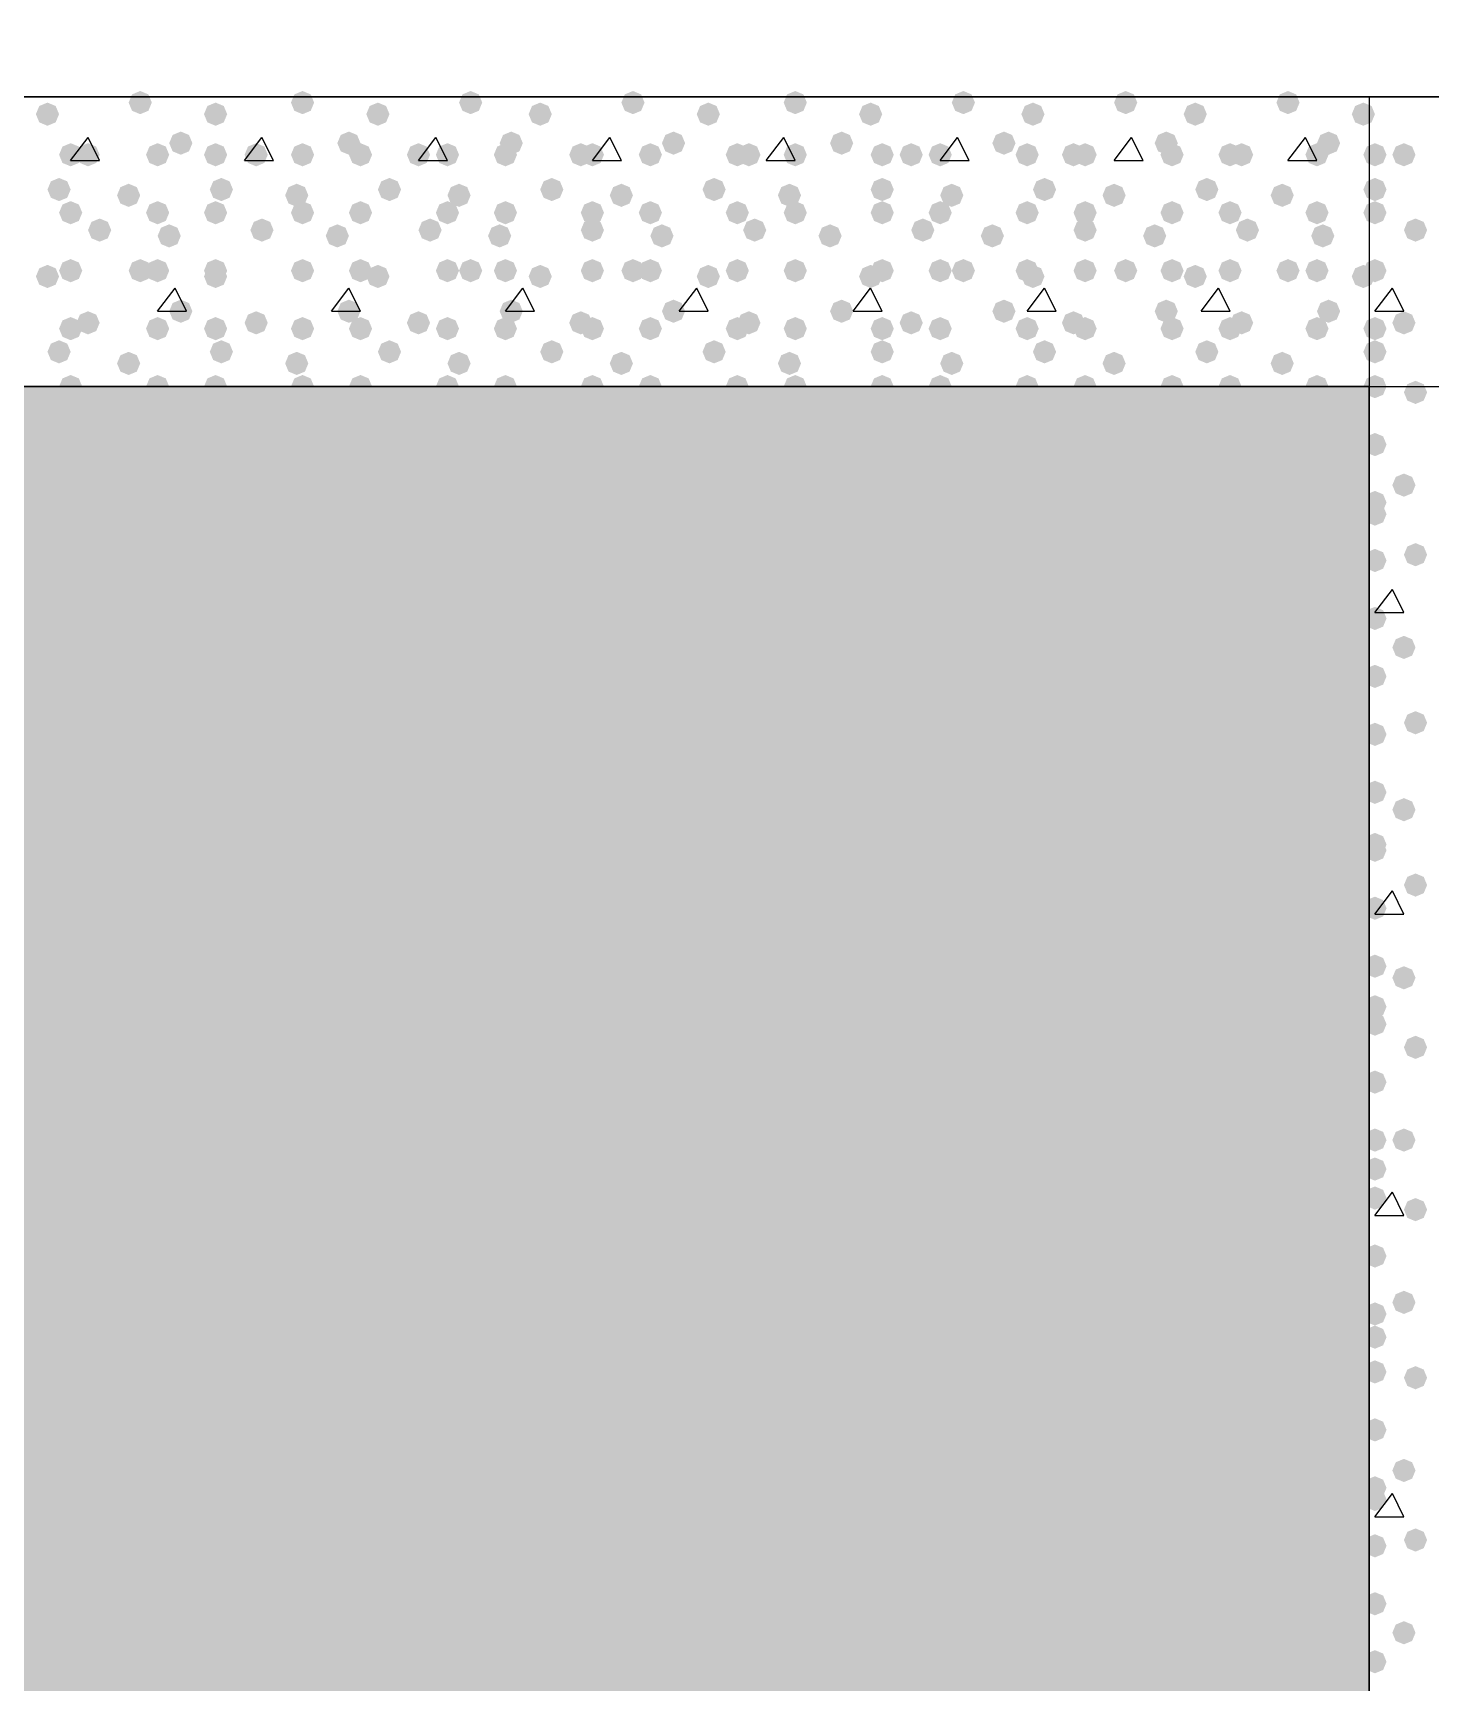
# Model space of a CAD drawing. Header units: millimetres. Extents: x 0 to 420, y 0 to 297.
# Drawn here: x 191.37 to 201.57, y 117.45 to 129.5 of the extents above; entities that cross this region are included whole.
import ezdxf

# ---------------------------------------------------------------- set-up
doc = ezdxf.new("R2010")
doc.units = ezdxf.units.MM
doc.layers.get('0').update_dxf_attribs({"linetype": 'CONTINUOUS'})

msp = doc.modelspace()

# ---------------------------------------------------------------- hatches: boundary and pattern name
at = {"true_color": 0x000008}
for points in [[(192.235667, 128.989667), (192.210796, 128.929871), (192.151, 128.905), (192.091204, 128.929871), (192.066333, 128.989667), (192.091204, 129.049462), (192.151, 129.074333), (192.210796, 129.049463)], [(193.421, 128.989667), (193.396129, 128.929871), (193.336333, 128.905), (193.276538, 128.929871), (193.251667, 128.989667), (193.276537, 129.049462), (193.336333, 129.074333), (193.396129, 129.049463)], [(194.648667, 128.989667), (194.623796, 128.929871), (194.564, 128.905), (194.504204, 128.929871), (194.479333, 128.989667), (194.504204, 129.049462), (194.564, 129.074333), (194.623796, 129.049463)], [(195.834, 128.989667), (195.809129, 128.929871), (195.749333, 128.905), (195.689538, 128.929871), (195.664667, 128.989667), (195.689537, 129.049462), (195.749333, 129.074333), (195.809129, 129.049463)], [(197.019333, 128.989667), (196.994463, 128.929871), (196.934667, 128.905), (196.874871, 128.929871), (196.85, 128.989667), (196.874871, 129.049462), (196.934667, 129.074333), (196.994462, 129.049463)], [(198.247, 128.989667), (198.222129, 128.929871), (198.162333, 128.905), (198.102537, 128.929871), (198.077667, 128.989667), (198.102537, 129.049462), (198.162333, 129.074333), (198.222129, 129.049463)], [(199.432333, 128.989667), (199.407462, 128.929871), (199.347667, 128.905), (199.287871, 128.929871), (199.263, 128.989667), (199.287871, 129.049462), (199.347667, 129.074333), (199.407462, 129.049463)], [(200.617667, 128.989667), (200.592796, 128.929871), (200.533, 128.905), (200.473204, 128.929871), (200.448333, 128.989667), (200.473204, 129.049462), (200.533, 129.074333), (200.592796, 129.049463)], [(191.558333, 128.905), (191.533462, 128.845204), (191.473667, 128.820333), (191.413871, 128.845204), (191.389, 128.905), (191.413871, 128.964796), (191.473667, 128.989667), (191.533462, 128.964796)], [(192.786, 128.905), (192.761129, 128.845204), (192.701333, 128.820333), (192.641538, 128.845204), (192.616667, 128.905), (192.641537, 128.964796), (192.701333, 128.989667), (192.761129, 128.964796)], [(193.971333, 128.905), (193.946463, 128.845204), (193.886667, 128.820333), (193.826871, 128.845204), (193.802, 128.905), (193.826871, 128.964796), (193.886667, 128.989667), (193.946462, 128.964796)], [(195.156667, 128.905), (195.131796, 128.845204), (195.072, 128.820333), (195.012204, 128.845204), (194.987333, 128.905), (195.012204, 128.964796), (195.072, 128.989667), (195.131796, 128.964796)], [(196.384333, 128.905), (196.359463, 128.845204), (196.299667, 128.820333), (196.239871, 128.845204), (196.215, 128.905), (196.239871, 128.964796), (196.299667, 128.989667), (196.359462, 128.964796)], [(197.569667, 128.905), (197.544796, 128.845204), (197.485, 128.820333), (197.425204, 128.845204), (197.400333, 128.905), (197.425204, 128.964796), (197.485, 128.989667), (197.544796, 128.964796)], [(198.755, 128.905), (198.730129, 128.845204), (198.670333, 128.820333), (198.610538, 128.845204), (198.585667, 128.905), (198.610537, 128.964796), (198.670333, 128.989667), (198.730129, 128.964796)], [(199.940333, 128.905), (199.915462, 128.845204), (199.855667, 128.820333), (199.795871, 128.845204), (199.771, 128.905), (199.795871, 128.964796), (199.855667, 128.989667), (199.915462, 128.964796)], [(201.168, 128.905), (201.143129, 128.845204), (201.083333, 128.820333), (201.023538, 128.845204), (200.998667, 128.905), (201.023537, 128.964796), (201.083333, 128.989667), (201.143129, 128.964796)], [(192.532, 128.693333), (192.507129, 128.633537), (192.447333, 128.608667), (192.387538, 128.633537), (192.362667, 128.693333), (192.387537, 128.753129), (192.447333, 128.778), (192.507129, 128.753129)], [(193.759667, 128.693333), (193.734796, 128.633537), (193.675, 128.608667), (193.615204, 128.633537), (193.590333, 128.693333), (193.615204, 128.753129), (193.675, 128.778), (193.734796, 128.753129)], [(194.945, 128.693333), (194.920129, 128.633537), (194.860333, 128.608667), (194.800538, 128.633537), (194.775667, 128.693333), (194.800537, 128.753129), (194.860333, 128.778), (194.920129, 128.753129)], [(196.130333, 128.693333), (196.105462, 128.633537), (196.045667, 128.608667), (195.985871, 128.633537), (195.961, 128.693333), (195.985871, 128.753129), (196.045667, 128.778), (196.105462, 128.753129)], [(197.358, 128.693333), (197.333129, 128.633537), (197.273333, 128.608667), (197.213538, 128.633537), (197.188667, 128.693333), (197.213537, 128.753129), (197.273333, 128.778), (197.333129, 128.753129)], [(198.543333, 128.693333), (198.518463, 128.633537), (198.458667, 128.608667), (198.398871, 128.633537), (198.374, 128.693333), (198.398871, 128.753129), (198.458667, 128.778), (198.518462, 128.753129)], [(199.728667, 128.693333), (199.703796, 128.633537), (199.644, 128.608667), (199.584204, 128.633537), (199.559333, 128.693333), (199.584204, 128.753129), (199.644, 128.778), (199.703796, 128.753129)], [(200.914, 128.693333), (200.889129, 128.633537), (200.829333, 128.608667), (200.769538, 128.633537), (200.744667, 128.693333), (200.769537, 128.753129), (200.829333, 128.778), (200.889129, 128.753129)], [(191.727667, 128.608667), (191.702796, 128.548871), (191.643, 128.524), (191.583204, 128.548871), (191.558333, 128.608667), (191.583204, 128.668462), (191.643, 128.693333), (191.702796, 128.668463)], [(191.854667, 128.608667), (191.829796, 128.548871), (191.77, 128.524), (191.710204, 128.548871), (191.685333, 128.608667), (191.710204, 128.668462), (191.77, 128.693333), (191.829796, 128.668463)], [(192.362667, 128.608667), (192.337796, 128.548871), (192.278, 128.524), (192.218204, 128.548871), (192.193333, 128.608667), (192.218204, 128.668462), (192.278, 128.693333), (192.337796, 128.668463)], [(192.786, 128.608667), (192.761129, 128.548871), (192.701333, 128.524), (192.641538, 128.548871), (192.616667, 128.608667), (192.641537, 128.668462), (192.701333, 128.693333), (192.761129, 128.668463)], [(193.082333, 128.608667), (193.057462, 128.548871), (192.997667, 128.524), (192.937871, 128.548871), (192.913, 128.608667), (192.937871, 128.668462), (192.997667, 128.693333), (193.057462, 128.668463)], [(193.421, 128.608667), (193.396129, 128.548871), (193.336333, 128.524), (193.276538, 128.548871), (193.251667, 128.608667), (193.276537, 128.668462), (193.336333, 128.693333), (193.396129, 128.668463)], [(193.844333, 128.608667), (193.819462, 128.548871), (193.759667, 128.524), (193.699871, 128.548871), (193.675, 128.608667), (193.699871, 128.668462), (193.759667, 128.693333), (193.819462, 128.668463)], [(194.267667, 128.608667), (194.242796, 128.548871), (194.183, 128.524), (194.123204, 128.548871), (194.098333, 128.608667), (194.123204, 128.668462), (194.183, 128.693333), (194.242796, 128.668463)], [(194.479333, 128.608667), (194.454463, 128.548871), (194.394667, 128.524), (194.334871, 128.548871), (194.31, 128.608667), (194.334871, 128.668462), (194.394667, 128.693333), (194.454462, 128.668463)], [(194.902667, 128.608667), (194.877796, 128.548871), (194.818, 128.524), (194.758204, 128.548871), (194.733333, 128.608667), (194.758204, 128.668462), (194.818, 128.693333), (194.877796, 128.668463)], [(195.453, 128.608667), (195.428129, 128.548871), (195.368333, 128.524), (195.308538, 128.548871), (195.283667, 128.608667), (195.308537, 128.668462), (195.368333, 128.693333), (195.428129, 128.668463)], [(195.537667, 128.608667), (195.512796, 128.548871), (195.453, 128.524), (195.393204, 128.548871), (195.368333, 128.608667), (195.393204, 128.668462), (195.453, 128.693333), (195.512796, 128.668463)], [(195.961, 128.608667), (195.936129, 128.548871), (195.876333, 128.524), (195.816538, 128.548871), (195.791667, 128.608667), (195.816537, 128.668462), (195.876333, 128.693333), (195.936129, 128.668463)], [(196.596, 128.608667), (196.571129, 128.548871), (196.511333, 128.524), (196.451538, 128.548871), (196.426667, 128.608667), (196.451537, 128.668462), (196.511333, 128.693333), (196.571129, 128.668463)], [(196.680667, 128.608667), (196.655796, 128.548871), (196.596, 128.524), (196.536204, 128.548871), (196.511333, 128.608667), (196.536204, 128.668462), (196.596, 128.693333), (196.655796, 128.668463)], [(197.019333, 128.608667), (196.994463, 128.548871), (196.934667, 128.524), (196.874871, 128.548871), (196.85, 128.608667), (196.874871, 128.668462), (196.934667, 128.693333), (196.994462, 128.668463)], [(197.654333, 128.608667), (197.629462, 128.548871), (197.569667, 128.524), (197.509871, 128.548871), (197.485, 128.608667), (197.509871, 128.668462), (197.569667, 128.693333), (197.629462, 128.668463)], [(197.866, 128.608667), (197.841129, 128.548871), (197.781333, 128.524), (197.721538, 128.548871), (197.696667, 128.608667), (197.721537, 128.668462), (197.781333, 128.693333), (197.841129, 128.668463)], [(198.077667, 128.608667), (198.052796, 128.548871), (197.993, 128.524), (197.933204, 128.548871), (197.908333, 128.608667), (197.933204, 128.668462), (197.993, 128.693333), (198.052796, 128.668463)], [(198.712667, 128.608667), (198.687796, 128.548871), (198.628, 128.524), (198.568204, 128.548871), (198.543333, 128.608667), (198.568204, 128.668462), (198.628, 128.693333), (198.687796, 128.668463)], [(199.051333, 128.608667), (199.026462, 128.548871), (198.966667, 128.524), (198.906871, 128.548871), (198.882, 128.608667), (198.906871, 128.668462), (198.966667, 128.693333), (199.026462, 128.668463)], [(199.136, 128.608667), (199.111129, 128.548871), (199.051333, 128.524), (198.991538, 128.548871), (198.966667, 128.608667), (198.991537, 128.668462), (199.051333, 128.693333), (199.111129, 128.668463)], [(199.771, 128.608667), (199.746129, 128.548871), (199.686333, 128.524), (199.626538, 128.548871), (199.601667, 128.608667), (199.626537, 128.668462), (199.686333, 128.693333), (199.746129, 128.668463)], [(200.194333, 128.608667), (200.169463, 128.548871), (200.109667, 128.524), (200.049871, 128.548871), (200.025, 128.608667), (200.049871, 128.668462), (200.109667, 128.693333), (200.169462, 128.668463)], [(200.279, 128.608667), (200.254129, 128.548871), (200.194333, 128.524), (200.134538, 128.548871), (200.109667, 128.608667), (200.134537, 128.668462), (200.194333, 128.693333), (200.254129, 128.668463)], [(200.829333, 128.608667), (200.804463, 128.548871), (200.744667, 128.524), (200.684871, 128.548871), (200.66, 128.608667), (200.684871, 128.668462), (200.744667, 128.693333), (200.804462, 128.668463)], [(191.643, 128.354667), (191.618129, 128.294871), (191.558333, 128.27), (191.498538, 128.294871), (191.473667, 128.354667), (191.498537, 128.414462), (191.558333, 128.439333), (191.618129, 128.414463)], [(192.151, 128.312333), (192.126129, 128.252537), (192.066333, 128.227667), (192.006538, 128.252537), (191.981667, 128.312333), (192.006537, 128.372129), (192.066333, 128.397), (192.126129, 128.372129)], [(192.828333, 128.354667), (192.803462, 128.294871), (192.743667, 128.27), (192.683871, 128.294871), (192.659, 128.354667), (192.683871, 128.414462), (192.743667, 128.439333), (192.803462, 128.414463)], [(193.378667, 128.312333), (193.353796, 128.252537), (193.294, 128.227667), (193.234204, 128.252537), (193.209333, 128.312333), (193.234204, 128.372129), (193.294, 128.397), (193.353796, 128.372129)], [(194.056, 128.354667), (194.031129, 128.294871), (193.971333, 128.27), (193.911538, 128.294871), (193.886667, 128.354667), (193.911537, 128.414462), (193.971333, 128.439333), (194.031129, 128.414463)], [(194.564, 128.312333), (194.539129, 128.252537), (194.479333, 128.227667), (194.419537, 128.252537), (194.394667, 128.312333), (194.419537, 128.372129), (194.479333, 128.397), (194.539129, 128.372129)], [(195.241333, 128.354667), (195.216462, 128.294871), (195.156667, 128.27), (195.096871, 128.294871), (195.072, 128.354667), (195.096871, 128.414462), (195.156667, 128.439333), (195.216462, 128.414463)], [(195.749333, 128.312333), (195.724463, 128.252537), (195.664667, 128.227667), (195.604871, 128.252537), (195.58, 128.312333), (195.604871, 128.372129), (195.664667, 128.397), (195.724462, 128.372129)], [(196.426667, 128.354667), (196.401796, 128.294871), (196.342, 128.27), (196.282204, 128.294871), (196.257333, 128.354667), (196.282204, 128.414462), (196.342, 128.439333), (196.401796, 128.414463)], [(196.977, 128.312333), (196.952129, 128.252537), (196.892333, 128.227667), (196.832538, 128.252537), (196.807667, 128.312333), (196.832537, 128.372129), (196.892333, 128.397), (196.952129, 128.372129)], [(197.654333, 128.354667), (197.629462, 128.294871), (197.569667, 128.27), (197.509871, 128.294871), (197.485, 128.354667), (197.509871, 128.414462), (197.569667, 128.439333), (197.629462, 128.414463)], [(198.162333, 128.312333), (198.137462, 128.252537), (198.077667, 128.227667), (198.017871, 128.252537), (197.993, 128.312333), (198.017871, 128.372129), (198.077667, 128.397), (198.137462, 128.372129)], [(198.839667, 128.354667), (198.814796, 128.294871), (198.755, 128.27), (198.695204, 128.294871), (198.670333, 128.354667), (198.695204, 128.414462), (198.755, 128.439333), (198.814796, 128.414463)], [(199.347667, 128.312333), (199.322796, 128.252537), (199.263, 128.227667), (199.203204, 128.252537), (199.178333, 128.312333), (199.203204, 128.372129), (199.263, 128.397), (199.322796, 128.372129)], [(200.025, 128.354667), (200.000129, 128.294871), (199.940333, 128.27), (199.880538, 128.294871), (199.855667, 128.354667), (199.880537, 128.414462), (199.940333, 128.439333), (200.000129, 128.414463)], [(200.575333, 128.312333), (200.550462, 128.252537), (200.490667, 128.227667), (200.430871, 128.252537), (200.406, 128.312333), (200.430871, 128.372129), (200.490667, 128.397), (200.550462, 128.372129)], [(191.727667, 128.185333), (191.702796, 128.125538), (191.643, 128.100667), (191.583204, 128.125538), (191.558333, 128.185333), (191.583204, 128.245129), (191.643, 128.27), (191.702796, 128.245129)], [(192.362667, 128.185333), (192.337796, 128.125538), (192.278, 128.100667), (192.218204, 128.125538), (192.193333, 128.185333), (192.218204, 128.245129), (192.278, 128.27), (192.337796, 128.245129)], [(192.786, 128.185333), (192.761129, 128.125538), (192.701333, 128.100667), (192.641538, 128.125538), (192.616667, 128.185333), (192.641537, 128.245129), (192.701333, 128.27), (192.761129, 128.245129)], [(193.421, 128.185333), (193.396129, 128.125538), (193.336333, 128.100667), (193.276538, 128.125538), (193.251667, 128.185333), (193.276537, 128.245129), (193.336333, 128.27), (193.396129, 128.245129)], [(193.844333, 128.185333), (193.819462, 128.125538), (193.759667, 128.100667), (193.699871, 128.125538), (193.675, 128.185333), (193.699871, 128.245129), (193.759667, 128.27), (193.819462, 128.245129)], [(194.479333, 128.185333), (194.454463, 128.125538), (194.394667, 128.100667), (194.334871, 128.125538), (194.31, 128.185333), (194.334871, 128.245129), (194.394667, 128.27), (194.454462, 128.245129)], [(194.902667, 128.185333), (194.877796, 128.125538), (194.818, 128.100667), (194.758204, 128.125538), (194.733333, 128.185333), (194.758204, 128.245129), (194.818, 128.27), (194.877796, 128.245129)], [(195.537667, 128.185333), (195.512796, 128.125538), (195.453, 128.100667), (195.393204, 128.125538), (195.368333, 128.185333), (195.393204, 128.245129), (195.453, 128.27), (195.512796, 128.245129)], [(195.961, 128.185333), (195.936129, 128.125538), (195.876333, 128.100667), (195.816538, 128.125538), (195.791667, 128.185333), (195.816537, 128.245129), (195.876333, 128.27), (195.936129, 128.245129)], [(196.596, 128.185333), (196.571129, 128.125538), (196.511333, 128.100667), (196.451538, 128.125538), (196.426667, 128.185333), (196.451537, 128.245129), (196.511333, 128.27), (196.571129, 128.245129)], [(197.019333, 128.185333), (196.994463, 128.125538), (196.934667, 128.100667), (196.874871, 128.125538), (196.85, 128.185333), (196.874871, 128.245129), (196.934667, 128.27), (196.994462, 128.245129)], [(197.654333, 128.185333), (197.629462, 128.125538), (197.569667, 128.100667), (197.509871, 128.125538), (197.485, 128.185333), (197.509871, 128.245129), (197.569667, 128.27), (197.629462, 128.245129)], [(198.077667, 128.185333), (198.052796, 128.125538), (197.993, 128.100667), (197.933204, 128.125538), (197.908333, 128.185333), (197.933204, 128.245129), (197.993, 128.27), (198.052796, 128.245129)], [(198.712667, 128.185333), (198.687796, 128.125538), (198.628, 128.100667), (198.568204, 128.125538), (198.543333, 128.185333), (198.568204, 128.245129), (198.628, 128.27), (198.687796, 128.245129)], [(199.136, 128.185333), (199.111129, 128.125538), (199.051333, 128.100667), (198.991538, 128.125538), (198.966667, 128.185333), (198.991537, 128.245129), (199.051333, 128.27), (199.111129, 128.245129)], [(199.771, 128.185333), (199.746129, 128.125538), (199.686333, 128.100667), (199.626538, 128.125538), (199.601667, 128.185333), (199.626537, 128.245129), (199.686333, 128.27), (199.746129, 128.245129)], [(200.194333, 128.185333), (200.169463, 128.125538), (200.109667, 128.100667), (200.049871, 128.125538), (200.025, 128.185333), (200.049871, 128.245129), (200.109667, 128.27), (200.169462, 128.245129)], [(200.829333, 128.185333), (200.804463, 128.125538), (200.744667, 128.100667), (200.684871, 128.125538), (200.66, 128.185333), (200.684871, 128.245129), (200.744667, 128.27), (200.804462, 128.245129)], [(191.939333, 128.058333), (191.914463, 127.998538), (191.854667, 127.973667), (191.794871, 127.998538), (191.77, 128.058333), (191.794871, 128.118129), (191.854667, 128.143), (191.914462, 128.118129)], [(192.447333, 128.016), (192.422462, 127.956204), (192.362667, 127.931333), (192.302871, 127.956204), (192.278, 128.016), (192.302871, 128.075796), (192.362667, 128.100667), (192.422462, 128.075796)], [(193.124667, 128.058333), (193.099796, 127.998538), (193.04, 127.973667), (192.980204, 127.998538), (192.955333, 128.058333), (192.980204, 128.118129), (193.04, 128.143), (193.099796, 128.118129)], [(193.675, 128.016), (193.650129, 127.956204), (193.590333, 127.931333), (193.530538, 127.956204), (193.505667, 128.016), (193.530537, 128.075796), (193.590333, 128.100667), (193.650129, 128.075796)], [(194.352333, 128.058333), (194.327462, 127.998538), (194.267667, 127.973667), (194.207871, 127.998538), (194.183, 128.058333), (194.207871, 128.118129), (194.267667, 128.143), (194.327462, 128.118129)], [(194.860333, 128.016), (194.835462, 127.956204), (194.775667, 127.931333), (194.715871, 127.956204), (194.691, 128.016), (194.715871, 128.075796), (194.775667, 128.100667), (194.835462, 128.075796)], [(195.537667, 128.058333), (195.512796, 127.998538), (195.453, 127.973667), (195.393204, 127.998538), (195.368333, 128.058333), (195.393204, 128.118129), (195.453, 128.143), (195.512796, 128.118129)], [(196.045667, 128.016), (196.020796, 127.956204), (195.961, 127.931333), (195.901204, 127.956204), (195.876333, 128.016), (195.901204, 128.075796), (195.961, 128.100667), (196.020796, 128.075796)], [(196.723, 128.058333), (196.698129, 127.998538), (196.638333, 127.973667), (196.578537, 127.998538), (196.553667, 128.058333), (196.578537, 128.118129), (196.638333, 128.143), (196.698129, 128.118129)], [(197.273333, 128.016), (197.248462, 127.956204), (197.188667, 127.931333), (197.128871, 127.956204), (197.104, 128.016), (197.128871, 128.075796), (197.188667, 128.100667), (197.248462, 128.075796)], [(197.950667, 128.058333), (197.925796, 127.998538), (197.866, 127.973667), (197.806204, 127.998538), (197.781333, 128.058333), (197.806204, 128.118129), (197.866, 128.143), (197.925796, 128.118129)], [(198.458667, 128.016), (198.433796, 127.956204), (198.374, 127.931333), (198.314204, 127.956204), (198.289333, 128.016), (198.314204, 128.075796), (198.374, 128.100667), (198.433796, 128.075796)], [(199.136, 128.058333), (199.111129, 127.998538), (199.051333, 127.973667), (198.991538, 127.998538), (198.966667, 128.058333), (198.991537, 128.118129), (199.051333, 128.143), (199.111129, 128.118129)], [(199.644, 128.016), (199.619129, 127.956204), (199.559333, 127.931333), (199.499538, 127.956204), (199.474667, 128.016), (199.499537, 128.075796), (199.559333, 128.100667), (199.619129, 128.075796)], [(200.321333, 128.058333), (200.296462, 127.998538), (200.236667, 127.973667), (200.176871, 127.998538), (200.152, 128.058333), (200.176871, 128.118129), (200.236667, 128.143), (200.296462, 128.118129)], [(200.871667, 128.016), (200.846796, 127.956204), (200.787, 127.931333), (200.727204, 127.956204), (200.702333, 128.016), (200.727204, 128.075796), (200.787, 128.100667), (200.846796, 128.075796)], [(191.558333, 127.719667), (191.533462, 127.659871), (191.473667, 127.635), (191.413871, 127.659871), (191.389, 127.719667), (191.413871, 127.779462), (191.473667, 127.804333), (191.533462, 127.779463)], [(191.727667, 127.762), (191.702796, 127.702204), (191.643, 127.677333), (191.583204, 127.702204), (191.558333, 127.762), (191.583204, 127.821796), (191.643, 127.846667), (191.702796, 127.821796)], [(192.235667, 127.762), (192.210796, 127.702204), (192.151, 127.677333), (192.091204, 127.702204), (192.066333, 127.762), (192.091204, 127.821796), (192.151, 127.846667), (192.210796, 127.821796)], [(192.362667, 127.762), (192.337796, 127.702204), (192.278, 127.677333), (192.218204, 127.702204), (192.193333, 127.762), (192.218204, 127.821796), (192.278, 127.846667), (192.337796, 127.821796)], [(192.786, 127.762), (192.761129, 127.702204), (192.701333, 127.677333), (192.641538, 127.702204), (192.616667, 127.762), (192.641537, 127.821796), (192.701333, 127.846667), (192.761129, 127.821796)], [(192.786, 127.719667), (192.761129, 127.659871), (192.701333, 127.635), (192.641538, 127.659871), (192.616667, 127.719667), (192.641537, 127.779462), (192.701333, 127.804333), (192.761129, 127.779463)], [(193.421, 127.762), (193.396129, 127.702204), (193.336333, 127.677333), (193.276538, 127.702204), (193.251667, 127.762), (193.276537, 127.821796), (193.336333, 127.846667), (193.396129, 127.821796)], [(193.421, 127.762), (193.396129, 127.702204), (193.336333, 127.677333), (193.276538, 127.702204), (193.251667, 127.762), (193.276537, 127.821796), (193.336333, 127.846667), (193.396129, 127.821796)], [(193.844333, 127.762), (193.819462, 127.702204), (193.759667, 127.677333), (193.699871, 127.702204), (193.675, 127.762), (193.699871, 127.821796), (193.759667, 127.846667), (193.819462, 127.821796)], [(193.971333, 127.719667), (193.946463, 127.659871), (193.886667, 127.635), (193.826871, 127.659871), (193.802, 127.719667), (193.826871, 127.779462), (193.886667, 127.804333), (193.946462, 127.779463)], [(194.479333, 127.762), (194.454463, 127.702204), (194.394667, 127.677333), (194.334871, 127.702204), (194.31, 127.762), (194.334871, 127.821796), (194.394667, 127.846667), (194.454462, 127.821796)], [(194.648667, 127.762), (194.623796, 127.702204), (194.564, 127.677333), (194.504204, 127.702204), (194.479333, 127.762), (194.504204, 127.821796), (194.564, 127.846667), (194.623796, 127.821796)], [(194.902667, 127.762), (194.877796, 127.702204), (194.818, 127.677333), (194.758204, 127.702204), (194.733333, 127.762), (194.758204, 127.821796), (194.818, 127.846667), (194.877796, 127.821796)], [(195.156667, 127.719667), (195.131796, 127.659871), (195.072, 127.635), (195.012204, 127.659871), (194.987333, 127.719667), (195.012204, 127.779462), (195.072, 127.804333), (195.131796, 127.779463)], [(195.537667, 127.762), (195.512796, 127.702204), (195.453, 127.677333), (195.393204, 127.702204), (195.368333, 127.762), (195.393204, 127.821796), (195.453, 127.846667), (195.512796, 127.821796)], [(195.834, 127.762), (195.809129, 127.702204), (195.749333, 127.677333), (195.689538, 127.702204), (195.664667, 127.762), (195.689537, 127.821796), (195.749333, 127.846667), (195.809129, 127.821796)], [(195.961, 127.762), (195.936129, 127.702204), (195.876333, 127.677333), (195.816538, 127.702204), (195.791667, 127.762), (195.816537, 127.821796), (195.876333, 127.846667), (195.936129, 127.821796)], [(196.384333, 127.719667), (196.359463, 127.659871), (196.299667, 127.635), (196.239871, 127.659871), (196.215, 127.719667), (196.239871, 127.779462), (196.299667, 127.804333), (196.359462, 127.779463)], [(196.596, 127.762), (196.571129, 127.702204), (196.511333, 127.677333), (196.451538, 127.702204), (196.426667, 127.762), (196.451537, 127.821796), (196.511333, 127.846667), (196.571129, 127.821796)], [(197.019333, 127.762), (196.994463, 127.702204), (196.934667, 127.677333), (196.874871, 127.702204), (196.85, 127.762), (196.874871, 127.821796), (196.934667, 127.846667), (196.994462, 127.821796)], [(197.019333, 127.762), (196.994463, 127.702204), (196.934667, 127.677333), (196.874871, 127.702204), (196.85, 127.762), (196.874871, 127.821796), (196.934667, 127.846667), (196.994462, 127.821796)], [(197.569667, 127.719667), (197.544796, 127.659871), (197.485, 127.635), (197.425204, 127.659871), (197.400333, 127.719667), (197.425204, 127.779462), (197.485, 127.804333), (197.544796, 127.779463)], [(197.654333, 127.762), (197.629462, 127.702204), (197.569667, 127.677333), (197.509871, 127.702204), (197.485, 127.762), (197.509871, 127.821796), (197.569667, 127.846667), (197.629462, 127.821796)], [(198.077667, 127.762), (198.052796, 127.702204), (197.993, 127.677333), (197.933204, 127.702204), (197.908333, 127.762), (197.933204, 127.821796), (197.993, 127.846667), (198.052796, 127.821796)], [(198.247, 127.762), (198.222129, 127.702204), (198.162333, 127.677333), (198.102537, 127.702204), (198.077667, 127.762), (198.102537, 127.821796), (198.162333, 127.846667), (198.222129, 127.821796)], [(198.712667, 127.762), (198.687796, 127.702204), (198.628, 127.677333), (198.568204, 127.702204), (198.543333, 127.762), (198.568204, 127.821796), (198.628, 127.846667), (198.687796, 127.821796)], [(198.755, 127.719667), (198.730129, 127.659871), (198.670333, 127.635), (198.610538, 127.659871), (198.585667, 127.719667), (198.610537, 127.779462), (198.670333, 127.804333), (198.730129, 127.779463)], [(199.136, 127.762), (199.111129, 127.702204), (199.051333, 127.677333), (198.991538, 127.702204), (198.966667, 127.762), (198.991537, 127.821796), (199.051333, 127.846667), (199.111129, 127.821796)], [(199.432333, 127.762), (199.407462, 127.702204), (199.347667, 127.677333), (199.287871, 127.702204), (199.263, 127.762), (199.287871, 127.821796), (199.347667, 127.846667), (199.407462, 127.821796)], [(199.771, 127.762), (199.746129, 127.702204), (199.686333, 127.677333), (199.626538, 127.702204), (199.601667, 127.762), (199.626537, 127.821796), (199.686333, 127.846667), (199.746129, 127.821796)], [(199.940333, 127.719667), (199.915462, 127.659871), (199.855667, 127.635), (199.795871, 127.659871), (199.771, 127.719667), (199.795871, 127.779462), (199.855667, 127.804333), (199.915462, 127.779463)], [(200.194333, 127.762), (200.169463, 127.702204), (200.109667, 127.677333), (200.049871, 127.702204), (200.025, 127.762), (200.049871, 127.821796), (200.109667, 127.846667), (200.169462, 127.821796)], [(200.617667, 127.762), (200.592796, 127.702204), (200.533, 127.677333), (200.473204, 127.702204), (200.448333, 127.762), (200.473204, 127.821796), (200.533, 127.846667), (200.592796, 127.821796)], [(200.829333, 127.762), (200.804463, 127.702204), (200.744667, 127.677333), (200.684871, 127.702204), (200.66, 127.762), (200.684871, 127.821796), (200.744667, 127.846667), (200.804462, 127.821796)], [(201.168, 127.719667), (201.143129, 127.659871), (201.083333, 127.635), (201.023538, 127.659871), (200.998667, 127.719667), (201.023537, 127.779462), (201.083333, 127.804333), (201.143129, 127.779463)], [(192.532, 127.465667), (192.507129, 127.405871), (192.447333, 127.381), (192.387538, 127.405871), (192.362667, 127.465667), (192.387537, 127.525462), (192.447333, 127.550333), (192.507129, 127.525463)], [(193.759667, 127.465667), (193.734796, 127.405871), (193.675, 127.381), (193.615204, 127.405871), (193.590333, 127.465667), (193.615204, 127.525462), (193.675, 127.550333), (193.734796, 127.525463)], [(194.945, 127.465667), (194.920129, 127.405871), (194.860333, 127.381), (194.800538, 127.405871), (194.775667, 127.465667), (194.800537, 127.525462), (194.860333, 127.550333), (194.920129, 127.525463)], [(196.130333, 127.465667), (196.105462, 127.405871), (196.045667, 127.381), (195.985871, 127.405871), (195.961, 127.465667), (195.985871, 127.525462), (196.045667, 127.550333), (196.105462, 127.525463)], [(197.358, 127.465667), (197.333129, 127.405871), (197.273333, 127.381), (197.213538, 127.405871), (197.188667, 127.465667), (197.213537, 127.525462), (197.273333, 127.550333), (197.333129, 127.525463)], [(198.543333, 127.465667), (198.518463, 127.405871), (198.458667, 127.381), (198.398871, 127.405871), (198.374, 127.465667), (198.398871, 127.525462), (198.458667, 127.550333), (198.518462, 127.525463)], [(199.728667, 127.465667), (199.703796, 127.405871), (199.644, 127.381), (199.584204, 127.405871), (199.559333, 127.465667), (199.584204, 127.525462), (199.644, 127.550333), (199.703796, 127.525463)], [(200.914, 127.465667), (200.889129, 127.405871), (200.829333, 127.381), (200.769538, 127.405871), (200.744667, 127.465667), (200.769537, 127.525462), (200.829333, 127.550333), (200.889129, 127.525463)], [(191.854667, 127.381), (191.829796, 127.321204), (191.77, 127.296333), (191.710204, 127.321204), (191.685333, 127.381), (191.710204, 127.440796), (191.77, 127.465667), (191.829796, 127.440796)], [(193.082333, 127.381), (193.057462, 127.321204), (192.997667, 127.296333), (192.937871, 127.321204), (192.913, 127.381), (192.937871, 127.440796), (192.997667, 127.465667), (193.057462, 127.440796)], [(194.267667, 127.381), (194.242796, 127.321204), (194.183, 127.296333), (194.123204, 127.321204), (194.098333, 127.381), (194.123204, 127.440796), (194.183, 127.465667), (194.242796, 127.440796)], [(195.453, 127.381), (195.428129, 127.321204), (195.368333, 127.296333), (195.308538, 127.321204), (195.283667, 127.381), (195.308537, 127.440796), (195.368333, 127.465667), (195.428129, 127.440796)], [(196.680667, 127.381), (196.655796, 127.321204), (196.596, 127.296333), (196.536204, 127.321204), (196.511333, 127.381), (196.536204, 127.440796), (196.596, 127.465667), (196.655796, 127.440796)], [(197.866, 127.381), (197.841129, 127.321204), (197.781333, 127.296333), (197.721538, 127.321204), (197.696667, 127.381), (197.721537, 127.440796), (197.781333, 127.465667), (197.841129, 127.440796)], [(199.051333, 127.381), (199.026462, 127.321204), (198.966667, 127.296333), (198.906871, 127.321204), (198.882, 127.381), (198.906871, 127.440796), (198.966667, 127.465667), (199.026462, 127.440796)], [(200.279, 127.381), (200.254129, 127.321204), (200.194333, 127.296333), (200.134538, 127.321204), (200.109667, 127.381), (200.134537, 127.440796), (200.194333, 127.465667), (200.254129, 127.440796)], [(191.727667, 127.338667), (191.702796, 127.278871), (191.643, 127.254), (191.583204, 127.278871), (191.558333, 127.338667), (191.583204, 127.398462), (191.643, 127.423333), (191.702796, 127.398463)], [(192.362667, 127.338667), (192.337796, 127.278871), (192.278, 127.254), (192.218204, 127.278871), (192.193333, 127.338667), (192.218204, 127.398462), (192.278, 127.423333), (192.337796, 127.398463)], [(192.786, 127.338667), (192.761129, 127.278871), (192.701333, 127.254), (192.641538, 127.278871), (192.616667, 127.338667), (192.641537, 127.398462), (192.701333, 127.423333), (192.761129, 127.398463)], [(193.421, 127.338667), (193.396129, 127.278871), (193.336333, 127.254), (193.276538, 127.278871), (193.251667, 127.338667), (193.276537, 127.398462), (193.336333, 127.423333), (193.396129, 127.398463)], [(193.844333, 127.338667), (193.819462, 127.278871), (193.759667, 127.254), (193.699871, 127.278871), (193.675, 127.338667), (193.699871, 127.398462), (193.759667, 127.423333), (193.819462, 127.398463)], [(194.479333, 127.338667), (194.454463, 127.278871), (194.394667, 127.254), (194.334871, 127.278871), (194.31, 127.338667), (194.334871, 127.398462), (194.394667, 127.423333), (194.454462, 127.398463)], [(194.902667, 127.338667), (194.877796, 127.278871), (194.818, 127.254), (194.758204, 127.278871), (194.733333, 127.338667), (194.758204, 127.398462), (194.818, 127.423333), (194.877796, 127.398463)], [(195.537667, 127.338667), (195.512796, 127.278871), (195.453, 127.254), (195.393204, 127.278871), (195.368333, 127.338667), (195.393204, 127.398462), (195.453, 127.423333), (195.512796, 127.398463)], [(195.961, 127.338667), (195.936129, 127.278871), (195.876333, 127.254), (195.816538, 127.278871), (195.791667, 127.338667), (195.816537, 127.398462), (195.876333, 127.423333), (195.936129, 127.398463)], [(196.596, 127.338667), (196.571129, 127.278871), (196.511333, 127.254), (196.451538, 127.278871), (196.426667, 127.338667), (196.451537, 127.398462), (196.511333, 127.423333), (196.571129, 127.398463)], [(197.019333, 127.338667), (196.994463, 127.278871), (196.934667, 127.254), (196.874871, 127.278871), (196.85, 127.338667), (196.874871, 127.398462), (196.934667, 127.423333), (196.994462, 127.398463)], [(197.654333, 127.338667), (197.629462, 127.278871), (197.569667, 127.254), (197.509871, 127.278871), (197.485, 127.338667), (197.509871, 127.398462), (197.569667, 127.423333), (197.629462, 127.398463)], [(198.077667, 127.338667), (198.052796, 127.278871), (197.993, 127.254), (197.933204, 127.278871), (197.908333, 127.338667), (197.933204, 127.398462), (197.993, 127.423333), (198.052796, 127.398463)], [(198.712667, 127.338667), (198.687796, 127.278871), (198.628, 127.254), (198.568204, 127.278871), (198.543333, 127.338667), (198.568204, 127.398462), (198.628, 127.423333), (198.687796, 127.398463)], [(199.136, 127.338667), (199.111129, 127.278871), (199.051333, 127.254), (198.991538, 127.278871), (198.966667, 127.338667), (198.991537, 127.398462), (199.051333, 127.423333), (199.111129, 127.398463)], [(199.771, 127.338667), (199.746129, 127.278871), (199.686333, 127.254), (199.626538, 127.278871), (199.601667, 127.338667), (199.626537, 127.398462), (199.686333, 127.423333), (199.746129, 127.398463)], [(200.194333, 127.338667), (200.169463, 127.278871), (200.109667, 127.254), (200.049871, 127.278871), (200.025, 127.338667), (200.049871, 127.398462), (200.109667, 127.423333), (200.169462, 127.398463)], [(200.829333, 127.338667), (200.804463, 127.278871), (200.744667, 127.254), (200.684871, 127.278871), (200.66, 127.338667), (200.684871, 127.398462), (200.744667, 127.423333), (200.804462, 127.398463)], [(191.643, 127.169333), (191.618129, 127.109537), (191.558333, 127.084667), (191.498538, 127.109537), (191.473667, 127.169333), (191.498537, 127.229129), (191.558333, 127.254), (191.618129, 127.229129)], [(192.828333, 127.169333), (192.803462, 127.109537), (192.743667, 127.084667), (192.683871, 127.109537), (192.659, 127.169333), (192.683871, 127.229129), (192.743667, 127.254), (192.803462, 127.229129)], [(194.056, 127.169333), (194.031129, 127.109537), (193.971333, 127.084667), (193.911538, 127.109537), (193.886667, 127.169333), (193.911537, 127.229129), (193.971333, 127.254), (194.031129, 127.229129)], [(195.241333, 127.169333), (195.216462, 127.109537), (195.156667, 127.084667), (195.096871, 127.109537), (195.072, 127.169333), (195.096871, 127.229129), (195.156667, 127.254), (195.216462, 127.229129)], [(196.426667, 127.169333), (196.401796, 127.109537), (196.342, 127.084667), (196.282204, 127.109537), (196.257333, 127.169333), (196.282204, 127.229129), (196.342, 127.254), (196.401796, 127.229129)], [(197.654333, 127.169333), (197.629462, 127.109537), (197.569667, 127.084667), (197.509871, 127.109537), (197.485, 127.169333), (197.509871, 127.229129), (197.569667, 127.254), (197.629462, 127.229129)], [(198.839667, 127.169333), (198.814796, 127.109537), (198.755, 127.084667), (198.695204, 127.109537), (198.670333, 127.169333), (198.695204, 127.229129), (198.755, 127.254), (198.814796, 127.229129)], [(200.025, 127.169333), (200.000129, 127.109537), (199.940333, 127.084667), (199.880538, 127.109537), (199.855667, 127.169333), (199.880537, 127.229129), (199.940333, 127.254), (200.000129, 127.229129)], [(192.151, 127.084667), (192.126129, 127.024871), (192.066333, 127), (192.006538, 127.024871), (191.981667, 127.084667), (192.006537, 127.144462), (192.066333, 127.169333), (192.126129, 127.144463)], [(193.378667, 127.084667), (193.353796, 127.024871), (193.294, 127), (193.234204, 127.024871), (193.209333, 127.084667), (193.234204, 127.144462), (193.294, 127.169333), (193.353796, 127.144463)], [(194.564, 127.084667), (194.539129, 127.024871), (194.479333, 127), (194.419537, 127.024871), (194.394667, 127.084667), (194.419537, 127.144462), (194.479333, 127.169333), (194.539129, 127.144463)], [(195.749333, 127.084667), (195.724463, 127.024871), (195.664667, 127), (195.604871, 127.024871), (195.58, 127.084667), (195.604871, 127.144462), (195.664667, 127.169333), (195.724462, 127.144463)], [(196.977, 127.084667), (196.952129, 127.024871), (196.892333, 127), (196.832538, 127.024871), (196.807667, 127.084667), (196.832537, 127.144462), (196.892333, 127.169333), (196.952129, 127.144463)], [(198.162333, 127.084667), (198.137462, 127.024871), (198.077667, 127), (198.017871, 127.024871), (197.993, 127.084667), (198.017871, 127.144462), (198.077667, 127.169333), (198.137462, 127.144463)], [(199.347667, 127.084667), (199.322796, 127.024871), (199.263, 127), (199.203204, 127.024871), (199.178333, 127.084667), (199.203204, 127.144462), (199.263, 127.169333), (199.322796, 127.144463)], [(200.575333, 127.084667), (200.550462, 127.024871), (200.490667, 127), (200.430871, 127.024871), (200.406, 127.084667), (200.430871, 127.144462), (200.490667, 127.169333), (200.550462, 127.144463)], [(191.727667, 126.915333), (191.702796, 126.855538), (191.643, 126.830667), (191.583204, 126.855538), (191.558333, 126.915333), (191.583204, 126.975129), (191.643, 127), (191.702796, 126.975129)], [(192.362667, 126.915333), (192.337796, 126.855538), (192.278, 126.830667), (192.218204, 126.855538), (192.193333, 126.915333), (192.218204, 126.975129), (192.278, 127), (192.337796, 126.975129)], [(192.786, 126.915333), (192.761129, 126.855538), (192.701333, 126.830667), (192.641538, 126.855538), (192.616667, 126.915333), (192.641537, 126.975129), (192.701333, 127), (192.761129, 126.975129)], [(193.421, 126.915333), (193.396129, 126.855538), (193.336333, 126.830667), (193.276538, 126.855538), (193.251667, 126.915333), (193.276537, 126.975129), (193.336333, 127), (193.396129, 126.975129)], [(193.844333, 126.915333), (193.819462, 126.855538), (193.759667, 126.830667), (193.699871, 126.855538), (193.675, 126.915333), (193.699871, 126.975129), (193.759667, 127), (193.819462, 126.975129)], [(194.479333, 126.915333), (194.454463, 126.855538), (194.394667, 126.830667), (194.334871, 126.855538), (194.31, 126.915333), (194.334871, 126.975129), (194.394667, 127), (194.454462, 126.975129)], [(194.902667, 126.915333), (194.877796, 126.855538), (194.818, 126.830667), (194.758204, 126.855538), (194.733333, 126.915333), (194.758204, 126.975129), (194.818, 127), (194.877796, 126.975129)], [(195.537667, 126.915333), (195.512796, 126.855538), (195.453, 126.830667), (195.393204, 126.855538), (195.368333, 126.915333), (195.393204, 126.975129), (195.453, 127), (195.512796, 126.975129)], [(195.961, 126.915333), (195.936129, 126.855538), (195.876333, 126.830667), (195.816538, 126.855538), (195.791667, 126.915333), (195.816537, 126.975129), (195.876333, 127), (195.936129, 126.975129)], [(196.596, 126.915333), (196.571129, 126.855538), (196.511333, 126.830667), (196.451538, 126.855538), (196.426667, 126.915333), (196.451537, 126.975129), (196.511333, 127), (196.571129, 126.975129)], [(197.019333, 126.915333), (196.994463, 126.855538), (196.934667, 126.830667), (196.874871, 126.855538), (196.85, 126.915333), (196.874871, 126.975129), (196.934667, 127), (196.994462, 126.975129)], [(197.654333, 126.915333), (197.629462, 126.855538), (197.569667, 126.830667), (197.509871, 126.855538), (197.485, 126.915333), (197.509871, 126.975129), (197.569667, 127), (197.629462, 126.975129)], [(198.077667, 126.915333), (198.052796, 126.855538), (197.993, 126.830667), (197.933204, 126.855538), (197.908333, 126.915333), (197.933204, 126.975129), (197.993, 127), (198.052796, 126.975129)], [(198.712667, 126.915333), (198.687796, 126.855538), (198.628, 126.830667), (198.568204, 126.855538), (198.543333, 126.915333), (198.568204, 126.975129), (198.628, 127), (198.687796, 126.975129)], [(199.136, 126.915333), (199.111129, 126.855538), (199.051333, 126.830667), (198.991538, 126.855538), (198.966667, 126.915333), (198.991537, 126.975129), (199.051333, 127), (199.111129, 126.975129)], [(199.771, 126.915333), (199.746129, 126.855538), (199.686333, 126.830667), (199.626538, 126.855538), (199.601667, 126.915333), (199.626537, 126.975129), (199.686333, 127), (199.746129, 126.975129)], [(200.194333, 126.915333), (200.169463, 126.855538), (200.109667, 126.830667), (200.049871, 126.855538), (200.025, 126.915333), (200.049871, 126.975129), (200.109667, 127), (200.169462, 126.975129)], [(200.829333, 126.915333), (200.804463, 126.855538), (200.744667, 126.830667), (200.684871, 126.855538), (200.66, 126.915333), (200.684871, 126.975129), (200.744667, 127), (200.804462, 126.975129)], [(201.549, 126.873), (201.524129, 126.813204), (201.464333, 126.788333), (201.404538, 126.813204), (201.379667, 126.873), (201.404537, 126.932796), (201.464333, 126.957667), (201.524129, 126.932796)], [(201.252667, 126.492), (201.227796, 126.432204), (201.168, 126.407333), (201.108204, 126.432204), (201.083333, 126.492), (201.108204, 126.551796), (201.168, 126.576667), (201.227796, 126.551796)], [(201.464333, 126.195667), (201.439462, 126.135871), (201.379667, 126.111), (201.319871, 126.135871), (201.295, 126.195667), (201.319871, 126.255462), (201.379667, 126.280333), (201.439462, 126.255463)], [(201.252667, 126.068667), (201.227796, 126.008871), (201.168, 125.984), (201.108204, 126.008871), (201.083333, 126.068667), (201.108204, 126.128462), (201.168, 126.153333), (201.227796, 126.128463)], [(201.252667, 125.984), (201.227796, 125.924204), (201.168, 125.899333), (201.108204, 125.924204), (201.083333, 125.984), (201.108204, 126.043796), (201.168, 126.068667), (201.227796, 126.043796)], [(201.549, 125.687667), (201.524129, 125.627871), (201.464333, 125.603), (201.404538, 125.627871), (201.379667, 125.687667), (201.404537, 125.747462), (201.464333, 125.772333), (201.524129, 125.747463)], [(201.252667, 125.645333), (201.227796, 125.585538), (201.168, 125.560667), (201.108204, 125.585538), (201.083333, 125.645333), (201.108204, 125.705129), (201.168, 125.73), (201.227796, 125.705129)], [(201.252667, 125.222), (201.227796, 125.162204), (201.168, 125.137333), (201.108204, 125.162204), (201.083333, 125.222), (201.108204, 125.281796), (201.168, 125.306667), (201.227796, 125.281796)], [(201.464333, 125.010333), (201.439462, 124.950538), (201.379667, 124.925667), (201.319871, 124.950538), (201.295, 125.010333), (201.319871, 125.070129), (201.379667, 125.095), (201.439462, 125.070129)], [(201.252667, 124.798667), (201.227796, 124.738871), (201.168, 124.714), (201.108204, 124.738871), (201.083333, 124.798667), (201.108204, 124.858462), (201.168, 124.883333), (201.227796, 124.858463)], [(201.252667, 124.798667), (201.227796, 124.738871), (201.168, 124.714), (201.108204, 124.738871), (201.083333, 124.798667), (201.108204, 124.858462), (201.168, 124.883333), (201.227796, 124.858463)], [(201.549, 124.46), (201.524129, 124.400204), (201.464333, 124.375333), (201.404538, 124.400204), (201.379667, 124.46), (201.404537, 124.519796), (201.464333, 124.544667), (201.524129, 124.519796)], [(201.252667, 124.375333), (201.227796, 124.315538), (201.168, 124.290667), (201.108204, 124.315538), (201.083333, 124.375333), (201.108204, 124.435129), (201.168, 124.46), (201.227796, 124.435129)], [(201.252667, 123.952), (201.227796, 123.892204), (201.168, 123.867333), (201.108204, 123.892204), (201.083333, 123.952), (201.108204, 124.011796), (201.168, 124.036667), (201.227796, 124.011796)], [(201.464333, 123.825), (201.439462, 123.765204), (201.379667, 123.740333), (201.319871, 123.765204), (201.295, 123.825), (201.319871, 123.884796), (201.379667, 123.909667), (201.439462, 123.884796)], [(201.252667, 123.571), (201.227796, 123.511204), (201.168, 123.486333), (201.108204, 123.511204), (201.083333, 123.571), (201.108204, 123.630796), (201.168, 123.655667), (201.227796, 123.630796)], [(201.252667, 123.528667), (201.227796, 123.468871), (201.168, 123.444), (201.108204, 123.468871), (201.083333, 123.528667), (201.108204, 123.588462), (201.168, 123.613333), (201.227796, 123.588463)], [(201.549, 123.274667), (201.524129, 123.214871), (201.464333, 123.19), (201.404538, 123.214871), (201.379667, 123.274667), (201.404537, 123.334462), (201.464333, 123.359333), (201.524129, 123.334463)], [(201.252667, 123.105333), (201.227796, 123.045538), (201.168, 123.020667), (201.108204, 123.045538), (201.083333, 123.105333), (201.108204, 123.165129), (201.168, 123.19), (201.227796, 123.165129)], [(201.252667, 122.682), (201.227796, 122.622204), (201.168, 122.597333), (201.108204, 122.622204), (201.083333, 122.682), (201.108204, 122.741796), (201.168, 122.766667), (201.227796, 122.741796)], [(201.464333, 122.597333), (201.439462, 122.537537), (201.379667, 122.512667), (201.319871, 122.537537), (201.295, 122.597333), (201.319871, 122.657129), (201.379667, 122.682), (201.439462, 122.657129)], [(201.252667, 122.385667), (201.227796, 122.325871), (201.168, 122.301), (201.108204, 122.325871), (201.083333, 122.385667), (201.108204, 122.445462), (201.168, 122.470333), (201.227796, 122.445463)], [(201.252667, 122.258667), (201.227796, 122.198871), (201.168, 122.174), (201.108204, 122.198871), (201.083333, 122.258667), (201.108204, 122.318462), (201.168, 122.343333), (201.227796, 122.318463)], [(201.549, 122.089333), (201.524129, 122.029537), (201.464333, 122.004667), (201.404538, 122.029537), (201.379667, 122.089333), (201.404537, 122.149129), (201.464333, 122.174), (201.524129, 122.149129)], [(201.252667, 121.835333), (201.227796, 121.775538), (201.168, 121.750667), (201.108204, 121.775538), (201.083333, 121.835333), (201.108204, 121.895129), (201.168, 121.92), (201.227796, 121.895129)], [(201.252667, 121.412), (201.227796, 121.352204), (201.168, 121.327333), (201.108204, 121.352204), (201.083333, 121.412), (201.108204, 121.471796), (201.168, 121.496667), (201.227796, 121.471796)], [(201.464333, 121.412), (201.439462, 121.352204), (201.379667, 121.327333), (201.319871, 121.352204), (201.295, 121.412), (201.319871, 121.471796), (201.379667, 121.496667), (201.439462, 121.471796)], [(201.252667, 121.200333), (201.227796, 121.140537), (201.168, 121.115667), (201.108204, 121.140537), (201.083333, 121.200333), (201.108204, 121.260129), (201.168, 121.285), (201.227796, 121.260129)], [(201.252667, 120.988667), (201.227796, 120.928871), (201.168, 120.904), (201.108204, 120.928871), (201.083333, 120.988667), (201.108204, 121.048462), (201.168, 121.073333), (201.227796, 121.048463)], [(201.549, 120.904), (201.524129, 120.844204), (201.464333, 120.819333), (201.404538, 120.844204), (201.379667, 120.904), (201.404537, 120.963796), (201.464333, 120.988667), (201.524129, 120.963796)], [(201.252667, 120.565333), (201.227796, 120.505538), (201.168, 120.480667), (201.108204, 120.505538), (201.083333, 120.565333), (201.108204, 120.625129), (201.168, 120.65), (201.227796, 120.625129)], [(201.252667, 120.142), (201.227796, 120.082204), (201.168, 120.057333), (201.108204, 120.082204), (201.083333, 120.142), (201.108204, 120.201796), (201.168, 120.226667), (201.227796, 120.201796)], [(201.464333, 120.226667), (201.439462, 120.166871), (201.379667, 120.142), (201.319871, 120.166871), (201.295, 120.226667), (201.319871, 120.286462), (201.379667, 120.311333), (201.439462, 120.286463)], [(201.252667, 119.972667), (201.227796, 119.912871), (201.168, 119.888), (201.108204, 119.912871), (201.083333, 119.972667), (201.108204, 120.032462), (201.168, 120.057333), (201.227796, 120.032463)], [(201.252667, 119.718667), (201.227796, 119.658871), (201.168, 119.634), (201.108204, 119.658871), (201.083333, 119.718667), (201.108204, 119.778462), (201.168, 119.803333), (201.227796, 119.778463)], [(201.549, 119.676333), (201.524129, 119.616537), (201.464333, 119.591667), (201.404538, 119.616537), (201.379667, 119.676333), (201.404537, 119.736129), (201.464333, 119.761), (201.524129, 119.736129)], [(201.252667, 119.295333), (201.227796, 119.235538), (201.168, 119.210667), (201.108204, 119.235538), (201.083333, 119.295333), (201.108204, 119.355129), (201.168, 119.38), (201.227796, 119.355129)], [(201.464333, 118.999), (201.439462, 118.939204), (201.379667, 118.914333), (201.319871, 118.939204), (201.295, 118.999), (201.319871, 119.058796), (201.379667, 119.083667), (201.439462, 119.058796)], [(201.252667, 118.872), (201.227796, 118.812204), (201.168, 118.787333), (201.108204, 118.812204), (201.083333, 118.872), (201.108204, 118.931796), (201.168, 118.956667), (201.227796, 118.931796)], [(201.252667, 118.787333), (201.227796, 118.727537), (201.168, 118.702667), (201.108204, 118.727537), (201.083333, 118.787333), (201.108204, 118.847129), (201.168, 118.872), (201.227796, 118.847129)], [(201.252667, 118.448667), (201.227796, 118.388871), (201.168, 118.364), (201.108204, 118.388871), (201.083333, 118.448667), (201.108204, 118.508462), (201.168, 118.533333), (201.227796, 118.508463)], [(201.549, 118.491), (201.524129, 118.431204), (201.464333, 118.406333), (201.404538, 118.431204), (201.379667, 118.491), (201.404537, 118.550796), (201.464333, 118.575667), (201.524129, 118.550796)], [(201.252667, 118.025333), (201.227796, 117.965538), (201.168, 117.940667), (201.108204, 117.965538), (201.083333, 118.025333), (201.108204, 118.085129), (201.168, 118.11), (201.227796, 118.085129)], [(201.464333, 117.813667), (201.439462, 117.753871), (201.379667, 117.729), (201.319871, 117.753871), (201.295, 117.813667), (201.319871, 117.873462), (201.379667, 117.898333), (201.439462, 117.873463)], [(201.252667, 117.602), (201.227796, 117.542204), (201.168, 117.517333), (201.108204, 117.542204), (201.083333, 117.602), (201.108204, 117.661796), (201.168, 117.686667), (201.227796, 117.661796)], [(201.252667, 117.602), (201.227796, 117.542204), (201.168, 117.517333), (201.108204, 117.542204), (201.083333, 117.602), (201.108204, 117.661796), (201.168, 117.686667), (201.227796, 117.661796)]]:
    msp.add_hatch(color=0, dxfattribs=at).paths.add_polyline_path(points, flags=0)
at = {"true_color": 0x000007}
for points in [[(201.252667, 128.608667), (201.227796, 128.548871), (201.168, 128.524), (201.108204, 128.548871), (201.083333, 128.608667), (201.108204, 128.668462), (201.168, 128.693333), (201.227796, 128.668463)], [(201.464333, 128.608667), (201.439462, 128.548871), (201.379667, 128.524), (201.319871, 128.548871), (201.295, 128.608667), (201.319871, 128.668462), (201.379667, 128.693333), (201.439462, 128.668463)], [(201.252667, 128.354667), (201.227796, 128.294871), (201.168, 128.27), (201.108204, 128.294871), (201.083333, 128.354667), (201.108204, 128.414462), (201.168, 128.439333), (201.227796, 128.414463)], [(201.252667, 128.185333), (201.227796, 128.125538), (201.168, 128.100667), (201.108204, 128.125538), (201.083333, 128.185333), (201.108204, 128.245129), (201.168, 128.27), (201.227796, 128.245129)], [(201.549, 128.058333), (201.524129, 127.998538), (201.464333, 127.973667), (201.404538, 127.998538), (201.379667, 128.058333), (201.404537, 128.118129), (201.464333, 128.143), (201.524129, 128.118129)], [(201.252667, 127.762), (201.227796, 127.702204), (201.168, 127.677333), (201.108204, 127.702204), (201.083333, 127.762), (201.108204, 127.821796), (201.168, 127.846667), (201.227796, 127.821796)], [(201.464333, 127.381), (201.439462, 127.321204), (201.379667, 127.296333), (201.319871, 127.321204), (201.295, 127.381), (201.319871, 127.440796), (201.379667, 127.465667), (201.439462, 127.440796)], [(201.252667, 127.338667), (201.227796, 127.278871), (201.168, 127.254), (201.108204, 127.278871), (201.083333, 127.338667), (201.108204, 127.398462), (201.168, 127.423333), (201.227796, 127.398463)], [(201.252667, 127.169333), (201.227796, 127.109537), (201.168, 127.084667), (201.108204, 127.109537), (201.083333, 127.169333), (201.108204, 127.229129), (201.168, 127.254), (201.227796, 127.229129)], [(201.252667, 126.915333), (201.227796, 126.855538), (201.168, 126.830667), (201.108204, 126.855538), (201.083333, 126.915333), (201.108204, 126.975129), (201.168, 127), (201.227796, 126.975129)]]:
    msp.add_hatch(color=0, dxfattribs=at).paths.add_polyline_path(points, flags=0)
at = {"true_color": 0x000008}
h = msp.add_hatch(color=0, dxfattribs=at)
h.paths.add_polyline_path([(201.125667, 126.915333), (39.708667, 126.915333), (201.125667, 107.865333)], flags=0)
h.paths.add_polyline_path([(39.708667, 126.915333), (201.125667, 107.865333), (39.708667, 107.865333)], flags=0)

# ---------------------------------------------------------------- linework, layer by layer
at = {"color": 0, "true_color": 0x000007}
for points in [[(38.650333, 126.915333), (38.650333, 150.241), (386.884333, 150.241), (386.884333, 126.915333), (224.409, 126.915333), (224.409, 105.748667), (201.125667, 105.748667), (201.125667, 126.915333)], [(38.650333, 126.915333), (38.650333, 150.241), (386.884333, 150.241), (386.884333, 126.915333), (224.409, 126.915333), (224.409, 105.748667), (201.125667, 105.748667), (201.125667, 126.915333)], [(201.125667, 129.032), (201.125667, 126.915333), (203.242333, 126.915333), (203.242333, 129.032)]]:
    msp.add_lwpolyline(points, close=True, dxfattribs=at)
at = {"color": 0, "true_color": 0x0000fd}
msp.add_lwpolyline([(222.292333, 129.032), (384.767667, 129.032), (384.767667, 148.124333), (40.767, 148.124333), (40.767, 129.032), (203.242333, 129.032), (203.242333, 107.865333), (222.292333, 107.865333)], close=True, dxfattribs=at)
at = {"color": 0, "true_color": 0x000007}
for points in [[(201.125667, 129.032), (182.033333, 129.032)], [(201.168, 127.465667), (201.295, 127.635)], [(201.379667, 127.465667), (201.295, 127.635)], [(201.168, 127.465667), (201.379667, 127.465667)], [(182.033333, 126.915333), (201.125667, 126.915333)], [(201.125667, 126.915333), (201.125667, 107.865333)]]:
    msp.add_lwpolyline(points, dxfattribs=at)
at = {"color": 0, "true_color": 0x000008}
for points in [[(191.643, 128.566333), (191.77, 128.735667)], [(191.854667, 128.566333), (191.77, 128.735667)], [(192.913, 128.566333), (193.04, 128.735667)], [(193.124667, 128.566333), (193.04, 128.735667)], [(194.183, 128.566333), (194.31, 128.735667)], [(194.394667, 128.566333), (194.31, 128.735667)], [(195.453, 128.566333), (195.58, 128.735667)], [(195.664667, 128.566333), (195.58, 128.735667)], [(196.723, 128.566333), (196.85, 128.735667)], [(196.934667, 128.566333), (196.85, 128.735667)], [(197.993, 128.566333), (198.12, 128.735667)], [(198.204667, 128.566333), (198.12, 128.735667)], [(199.263, 128.566333), (199.39, 128.735667)], [(199.474667, 128.566333), (199.39, 128.735667)], [(200.533, 128.566333), (200.66, 128.735667)], [(200.744667, 128.566333), (200.66, 128.735667)], [(191.643, 128.566333), (191.854667, 128.566333)], [(192.913, 128.566333), (193.124667, 128.566333)], [(194.183, 128.566333), (194.394667, 128.566333)], [(195.453, 128.566333), (195.664667, 128.566333)], [(196.723, 128.566333), (196.934667, 128.566333)], [(197.993, 128.566333), (198.204667, 128.566333)], [(199.263, 128.566333), (199.474667, 128.566333)], [(200.533, 128.566333), (200.744667, 128.566333)], [(192.278, 127.465667), (192.405, 127.635)], [(192.489667, 127.465667), (192.405, 127.635)], [(193.548, 127.465667), (193.675, 127.635)], [(193.759667, 127.465667), (193.675, 127.635)], [(194.818, 127.465667), (194.945, 127.635)], [(195.029667, 127.465667), (194.945, 127.635)], [(196.088, 127.465667), (196.215, 127.635)], [(196.299667, 127.465667), (196.215, 127.635)], [(197.358, 127.465667), (197.485, 127.635)], [(197.569667, 127.465667), (197.485, 127.635)], [(198.628, 127.465667), (198.755, 127.635)], [(198.839667, 127.465667), (198.755, 127.635)], [(199.898, 127.465667), (200.025, 127.635)], [(200.109667, 127.465667), (200.025, 127.635)], [(192.278, 127.465667), (192.489667, 127.465667)], [(193.548, 127.465667), (193.759667, 127.465667)], [(194.818, 127.465667), (195.029667, 127.465667)], [(196.088, 127.465667), (196.299667, 127.465667)], [(197.358, 127.465667), (197.569667, 127.465667)], [(198.628, 127.465667), (198.839667, 127.465667)], [(199.898, 127.465667), (200.109667, 127.465667)], [(201.168, 125.264333), (201.295, 125.433667)], [(201.379667, 125.264333), (201.295, 125.433667)], [(201.168, 125.264333), (201.379667, 125.264333)], [(201.168, 123.063), (201.295, 123.232333)], [(201.379667, 123.063), (201.295, 123.232333)], [(201.168, 123.063), (201.379667, 123.063)], [(201.168, 120.861667), (201.295, 121.031)], [(201.379667, 120.861667), (201.295, 121.031)], [(201.168, 120.861667), (201.379667, 120.861667)], [(201.168, 118.660333), (201.295, 118.829667)], [(201.379667, 118.660333), (201.295, 118.829667)], [(201.168, 118.660333), (201.379667, 118.660333)]]:
    msp.add_lwpolyline(points, dxfattribs=at)
msp.add_lwpolyline([(201.125667, 126.915333), (39.708667, 126.915333), (201.125667, 107.865333)], close=True, dxfattribs=at)

doc.saveas('drawing.dxf')
